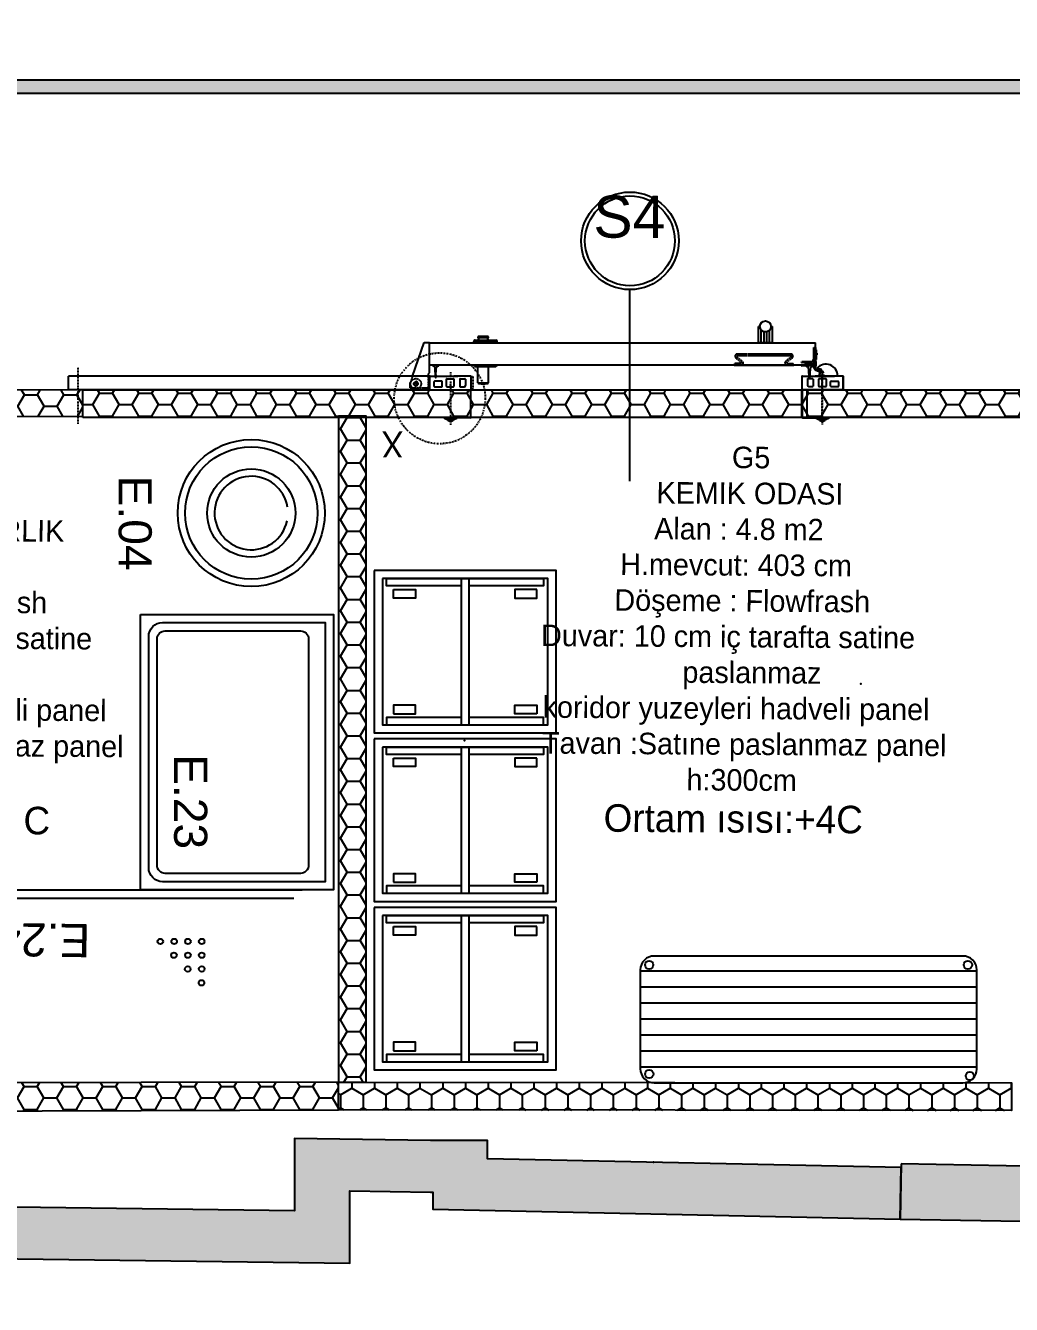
# Model space of a CAD drawing. Header units: millimetres. Extents: x 17474 to 44983, y -1049 to 14585.
# Drawn here: x 21707.8 to 22065.3, y -259.6 to 204.4 of the extents above; entities that cross this region are included whole.
import ezdxf
from ezdxf.enums import TextEntityAlignment as Align

# ---------------------------------------------------------------- set-up
doc = ezdxf.new("R2010")
doc.units = ezdxf.units.MM
doc.linetypes.add('STRICHPUNKT', pattern=[1, 0.5, -0.25, 0, -0.25])
doc.linetypes.add('VERDECKT', pattern=[0.375, 0.25, -0.125])
for name, color, linetype in [('10 CM  SOĞUK ODA PANEL-PASLANMAZ KAPLAMA', 253, 'Continuous'), ('ACHSEN', 12, 'STRICHPUNKT'), ('BEMASSUNG', 9, 'Continuous'), ('DUVARIC', 254, 'Continuous'), ('Kıtc-041 İstif Rafı', 7, 'Continuous'), ('NO', 4, 'Continuous'), ('NOKTA', 7, 'Continuous'), ('S2000-001 Duvar', 6, 'Continuous'), ('S2000-002 Çizgi', 7, 'Continuous'), ('SOĞUK ODA KAPI', 42, 'Continuous'), ('TEFRIS-SABIT_OGE', 7, 'Continuous'), ('TEXT03', 2, 'Continuous'), ('TXT-YOO', 7, 'Continuous'), ('UMRISS02', 1, 'Continuous'), ('UMRISS03', 2, 'Continuous'), ('UMRISS05', 3, 'Continuous'), ('VERDECKTE', 13, 'VERDECKT'), ('YAZI-1_OGE', 255, 'Continuous')]:
    doc.layers.add(name, color=color, linetype=linetype)
doc.layers.add('DÖŞEME', color=7, linetype='Continuous', lineweight=13, true_color=0x616161)
doc.layers.add('INT-ELE-1', color=7, linetype='Continuous', true_color=0x8f8f8f)
doc.styles.add('CADIISO', font='swissl.ttf', dxfattribs={"width": 0.8, "height": 3})
doc.styles.add('MEKAN', font='stylu.ttf', dxfattribs={"height": 13})
doc.styles.add('ROMANS', font='arial.ttf', dxfattribs={"width": 0.8, "height": 100})
doc.styles.add('X_Roads$0$Standard', font='arial.ttf')

# ---------------------------------------------------------------- blocks, each defined once
blk = doc.blocks.new('A$C7EBE6FAF')
at = {"layer": 'S2000-002 Çizgi', "color": 8}
for points in [[(66, 0), (66, 59), (0, 59), (0, 0)], [(63, 3), (63, 56), (3, 56), (3, 3)], [(34.5, 3), (34.5, 56), (31.5, 56), (31.5, 3)], [(7, 52), (15, 52), (15, 48.95), (7, 48.95)], [(59, 52), (51, 52), (51, 48.95), (59, 48.95)], [(7, 7), (15, 7), (15, 10.05), (7, 10.05)], [(59, 7), (51, 7), (51, 10.05), (59, 10.05)]]:
    blk.add_lwpolyline(points, close=True, dxfattribs=at)
for points in [[(34.5, 53.37), (61.58, 53.37), (61.58, 56), (4.64, 56), (4.64, 53.37), (31.5, 53.37)], [(34.5, 5.63), (61.58, 5.63), (61.58, 3), (4.64, 3), (4.64, 5.63), (31.5, 5.63)]]:
    blk.add_lwpolyline(points, dxfattribs=at)
blk = doc.blocks.new('KAPI KODU')
at = {"layer": 'YAZI-1_OGE', "color": 3}
blk.add_line((15638.78, 6518.22), (15638.78, 6587.78), dxfattribs=at)
for radius in [17.7, 16.3]:
    blk.add_circle((15638.78, 6605.48), radius, dxfattribs=at)
blk = doc.blocks.new('11')
at = {"layer": 'UMRISS05'}
for p, q in [((-32.4, 35.6), (17.6, 35.6)), ((-32.4, 35.6), (-32.4, -24.4)), ((-22.4, 35.6), (-22.4, -11.2)), ((-12.4, 35.6), (-12.4, -5)), ((-2.4, 35.6), (-2.4, -5)), ((7.6, 35.6), (7.6, -11.2)), ((17.6, 35.6), (17.6, -24.4)), ((-27.4, -24.4), (-32.4, -24.4)), ((12.6, -24.4), (17.6, -24.4))]:
    blk.add_line(p, q, dxfattribs=at)
blk.add_circle((-7.4, -24.4), 20, dxfattribs=at)
blk = doc.blocks.new('KAPI')
at = {"layer": 'TEXT03'}
h = blk.add_hatch(dxfattribs=at)
h.set_pattern_fill('ANSI31', color=256, scale=0.1, angle=-90, style=0)
h.set_pattern_definition([(225, (5974.442215, 7576.769462), (-0.0088388348, 0.0088388348), [])])
h.paths.add_polyline_path([(5866.06, 7418.72, 0.16), (5863.56, 7418.72)])
at = {"layer": 'ACHSEN'}
for p, q in [((5741.81, 7414.86), (5741.81, 7433.67)), ((5876.61, 7414.61), (5876.61, 7433.72)), ((6011.73, 7433.37), (6011.73, 7412.47)), ((5741.81, 7432.15), (5741.81, 7415.54)), ((5741.81, 7421.3), (5741.81, 7418.9)), ((5876.61, 7421.3), (5876.61, 7418.9))]:
    blk.add_line(p, q, dxfattribs=at)
at = {"layer": 'ACHSEN', "ltscale": 0.1}
for p, q in [((5889.21, 7417.89), (5889.21, 7419.69)), ((5890.11, 7418.79), (5888.31, 7418.79))]:
    blk.add_line(p, q, dxfattribs=at)
at = {"layer": 'ACHSEN'}
blk.add_lwpolyline([(5868.48, 7420.78), (5869.19, 7420.78), (5869.19, 7416.11), (5868.48, 7416.11)], close=True, dxfattribs=at)
blk.add_circle((5880.56, 7424.07), 16.5, dxfattribs=at)
at = {"layer": 'BEMASSUNG'}
blk.add_line((5747.3, 7430.99), (5747.3, 7420.99), dxfattribs=at)
at = {"layer": 'TEXT03'}
for p, q in [((5866.71, 7418.42), (5862.91, 7418.42)), ((5862.91, 7418.42), (5862.91, 7412.52)), ((5866.41, 7418.72), (5863.21, 7418.72)), ((5866.41, 7418.72), (5863.21, 7418.72)), ((5866.71, 7418.42), (5866.71, 7412.49)), ((5867.72, 7412.49), (5860.22, 7412.49)), ((5868.18, 7403.99), (5859.68, 7403.99)), ((5859.68, 7403.99), (5859.68, 7403.49)), ((5868.18, 7403.49), (5859.68, 7403.49)), ((5867.68, 7402.99), (5860.18, 7402.99)), ((5866.66, 7401.99), (5862.86, 7401.99)), ((5862.86, 7401.99), (5862.86, 7401.79)), ((5866.66, 7401.79), (5862.86, 7401.79)), ((5866.46, 7401.49), (5863.06, 7401.49)), ((5866.66, 7401.99), (5866.66, 7401.79)), ((5868.18, 7403.99), (5868.18, 7403.49))]:
    blk.add_line(p, q, dxfattribs=at)
for centre, radius, start, end in [((5863.21, 7418.42), 0.3, 90, 180), ((5864.81, 7414.91), 4.01, 71.8194, 108.1806), ((5866.41, 7418.42), 0.3, 0, 90), ((5860.22, 7411.99), 0.5, 90, 180), ((5867.72, 7411.99), 0.5, 0, 90), ((5860.18, 7403.49), 0.5, 180, 270), ((5862.6, 7402.49), 0.565, 297.764, 62.236), ((5863.31, 7401.87), 0.45, 190.0611, 237.319), ((5866.93, 7402.49), 0.565, 117.764, 242.236), ((5866.22, 7401.87), 0.45, 302.681, 349.9389), ((5867.68, 7403.49), 0.5, 270, 0)]:
    blk.add_arc(centre, radius, start, end, dxfattribs=at)
at = {"layer": 'UMRISS02'}
blk.add_line((5743.47, 7408.09), (5745.01, 7408.09), dxfattribs=at)
at = {"layer": 'UMRISS03'}
for p, q in [((5748.91, 7431.11), (5739.21, 7431.11)), ((5739.21, 7431.11), (5739.21, 7430.99)), ((5748.94, 7430.99), (5739.21, 7430.99)), ((5739.56, 7431.31), (5744.05, 7431.31)), ((5739.56, 7431.31), (5739.56, 7431.11)), ((5739.56, 7431.11), (5744.06, 7431.11)), ((5740.66, 7431.76), (5740.81, 7431.94)), ((5740.66, 7431.76), (5742.95, 7431.76)), ((5742.81, 7431.94), (5742.95, 7431.76)), ((5744.06, 7431.11), (5744.06, 7431.31)), ((5749.09, 7421.26), (5749.09, 7430.84)), ((5749.21, 7430.81), (5749.21, 7421.29)), ((5749.21, 7429.16), (5749.21, 7421.29)), ((5869.21, 7430.81), (5869.21, 7421.29)), ((5869.33, 7421.26), (5869.33, 7430.84)), ((5869.48, 7430.99), (5879.21, 7430.99)), ((5869.51, 7431.11), (5879.21, 7431.11)), ((5874.36, 7431.11), (5874.36, 7431.31)), ((5878.86, 7431.31), (5874.36, 7431.31)), ((5878.86, 7431.11), (5874.36, 7431.11)), ((5875.61, 7431.94), (5875.46, 7431.77)), ((5877.75, 7431.77), (5875.46, 7431.77)), ((5877.75, 7431.77), (5877.61, 7431.94)), ((5878.86, 7431.31), (5878.86, 7431.11)), ((5879.21, 7431.11), (5879.21, 7430.99)), ((5734.21, 7420.79), (5734.21, 7416.19)), ((5734.21, 7416.19), (5734.21, 7420.79)), ((5734.41, 7420.99), (5747.72, 7420.99)), ((5735.81, 7419.66), (5735.81, 7418.06)), ((5736.01, 7419.86), (5738.61, 7419.86)), ((5738.81, 7419.66), (5738.81, 7418.06)), ((5740.31, 7419.66), (5740.31, 7417.16)), ((5740.51, 7419.86), (5742.91, 7419.86)), ((5743.11, 7419.66), (5743.11, 7417.16)), ((5745.11, 7417.16), (5745.11, 7419.66)), ((5745.31, 7419.86), (5746.71, 7419.86)), ((5747.71, 7421.11), (5748.94, 7421.11)), ((5747.71, 7421.11), (5747.71, 7420.99)), ((5747.71, 7421.11), (5747.72, 7421.11)), ((5747.71, 7420.99), (5749.01, 7420.99)), ((5748.58, 7420.99), (5748.91, 7420.99)), ((5749.21, 7415.99), (5749.21, 7420.79)), ((5869.21, 7416.19), (5869.21, 7420.79)), ((5870.71, 7420.99), (5869.41, 7420.99)), ((5870.71, 7421.11), (5869.48, 7421.11)), ((5869.83, 7420.99), (5869.51, 7420.99)), ((5870.71, 7421.11), (5870.69, 7421.11)), ((5884, 7420.99), (5870.69, 7420.99)), ((5870.71, 7421.11), (5870.71, 7420.99)), ((5873.11, 7419.87), (5871.71, 7419.87)), ((5873.31, 7417.17), (5873.31, 7419.67)), ((5875.31, 7419.67), (5875.31, 7417.17)), ((5877.91, 7419.87), (5875.51, 7419.87)), ((5878.11, 7419.67), (5878.11, 7417.17)), ((5879.61, 7419.67), (5879.61, 7418.07)), ((5882.41, 7419.87), (5879.81, 7419.87)), ((5882.61, 7419.67), (5882.61, 7418.07)), ((5884.2, 7420.79), (5884.2, 7416.19)), ((5884.2, 7416.19), (5884.2, 7420.79)), ((5734.41, 7415.99), (5743.14, 7415.99)), ((5734.41, 7415.99), (5744.38, 7415.99)), ((5734.41, 7415.99), (5734.51, 7415.99)), ((5738.61, 7417.86), (5736.01, 7417.86)), ((5740.51, 7416.96), (5742.91, 7416.96)), ((5749.21, 7415.99), (5743.03, 7415.99)), ((5745.31, 7416.96), (5747.01, 7416.96)), ((5747.21, 7417.16), (5747.21, 7419.36)), ((5869.41, 7415.99), (5875.38, 7415.99)), ((5871.21, 7417.17), (5871.21, 7419.37)), ((5873.11, 7416.97), (5871.41, 7416.97)), ((5884, 7415.99), (5874.03, 7415.99)), ((5884, 7415.99), (5875.27, 7415.99)), ((5877.91, 7416.97), (5875.51, 7416.97)), ((5879.81, 7417.87), (5882.41, 7417.87)), ((5881.95, 7416.4), (5881.79, 7412.95)), ((5882.06, 7416.4), (5882.22, 7412.95)), ((5884, 7415.99), (5883.91, 7415.99)), ((5884.71, 7415.29), (5884.21, 7414.79)), ((5884.71, 7415.29), (5884.21, 7414.79)), ((5884.71, 7415.29), (5884.71, 7416.04)), ((5884.71, 7415.29), (5884.71, 7416.04)), ((5890.43, 7416.04), (5886.21, 7403.79)), ((5742.34, 7413.94), (5742.33, 7413.94)), ((5743.98, 7413.4), (5742.41, 7413.97)), ((5744.15, 7413.87), (5742.52, 7414.46)), ((5743.96, 7412.29), (5743.96, 7410.99)), ((5743.96, 7412.29), (5745.68, 7412.29)), ((5743.96, 7412.29), (5745.68, 7412.29)), ((5743.96, 7412.29), (5743.96, 7410.99)), ((5744.16, 7410.79), (5744.21, 7410.79)), ((5744.21, 7411.99), (5745.01, 7411.99)), ((5744.21, 7411.99), (5745.01, 7411.99)), ((5744.21, 7411.99), (5744.21, 7410.79)), ((5744.31, 7412.29), (5744.31, 7412.93)), ((5744.51, 7412.29), (5745.91, 7412.29)), ((5744.56, 7411.99), (5745.96, 7411.99)), ((5744.81, 7412.29), (5744.81, 7412.93)), ((5744.81, 7412.29), (5745.91, 7412.29)), ((5745.6, 7412.54), (5745.75, 7412.54)), ((5745.92, 7411.99), (5745.68, 7412.29)), ((5746.01, 7412.02), (5746.01, 7412.19)), ((5746.3, 7411.99), (5746.3, 7412.02)), ((5746.7, 7411.99), (5746.7, 7412.02)), ((5746.91, 7412.02), (5746.91, 7412.19)), ((5747, 7411.99), (5747.23, 7412.29)), ((5747.01, 7412.29), (5748.41, 7412.29)), ((5747.01, 7412.29), (5748.41, 7412.29)), ((5747.06, 7412.29), (5748.93, 7412.29)), ((5747.16, 7412.54), (5747.31, 7412.54)), ((5747.23, 7412.29), (5749.11, 7412.29)), ((5747.9, 7411.99), (5747.3, 7411.99)), ((5747.86, 7411.99), (5749.36, 7411.99)), ((5749.36, 7412.04), (5749.36, 7411.99)), ((5773.71, 7412.09), (5752.11, 7412.09)), ((5880.85, 7411.99), (5880.89, 7412.14)), ((5881.38, 7412.41), (5881.02, 7412.29)), ((5882.63, 7412.41), (5882.99, 7412.29)), ((5883.15, 7411.99), (5883.12, 7412.14)), ((5884.21, 7414.79), (5884.21, 7403.79)), ((5743.91, 7409.94), (5744.21, 7409.94)), ((5743.91, 7409.94), (5743.91, 7406.44)), ((5743.91, 7406.44), (5744.21, 7406.44)), ((5886.21, 7403.79), (5884.21, 7403.79))]:
    blk.add_line(p, q, dxfattribs=at)
at = {"layer": 'UMRISS03', "linetype": 'STRICHPUNKT'}
for p, q in [((5881.92, 7416.4), (5881.88, 7415.54)), ((5882.09, 7416.4), (5882.13, 7415.54))]:
    blk.add_line(p, q, dxfattribs=at)
at = {"layer": 'UMRISS03', "flags": 128}
for points in [[(5742.34, 7413.94), (5742.31, 7413.94), (5742.28, 7413.96), (5742.26, 7413.97), (5742.24, 7413.98), (5742.24, 7413.99), (5742.23, 7413.99), (5742.23, 7414), (5742.23, 7414)], [(5742.4, 7413.47), (5742.42, 7413.51), (5742.44, 7413.57), (5742.46, 7413.62), (5742.47, 7413.67), (5742.47, 7413.73), (5742.46, 7413.78), (5742.45, 7413.83), (5742.43, 7413.87), (5742.4, 7413.9), (5742.37, 7413.92), (5742.34, 7413.94)]]:
    blk.add_lwpolyline(points, dxfattribs=at)
at = {"layer": 'UMRISS03'}
for centre, radius, start, end in [((5741.81, 7427.41), 4.5, 104.7316, 120), ((5741.81, 7431.11), 1.3, 39.7021, 140.2979), ((5741.81, 7427.41), 4.5, 60, 75.2684), ((5748.91, 7430.81), 0.3, 0, 90), ((5748.94, 7430.84), 0.15, 0, 90), ((5869.51, 7430.81), 0.3, 90, 180), ((5869.48, 7430.84), 0.15, 90, 180), ((5876.61, 7427.41), 4.5, 104.7316, 120), ((5876.61, 7431.11), 1.3, 39.7021, 140.2979), ((5876.61, 7427.41), 4.5, 60, 75.2684), ((5734.41, 7420.79), 0.2, 90, 180), ((5736.01, 7419.66), 0.2, 90, 180), ((5738.61, 7419.66), 0.2, 0, 90), ((5740.51, 7419.66), 0.2, 90, 180), ((5742.91, 7419.66), 0.2, 0, 90), ((5745.31, 7419.66), 0.2, 90, 180), ((5746.71, 7419.36), 0.5, 0, 90), ((5748.91, 7421.29), 0.3, 270, 0), ((5748.94, 7421.26), 0.15, 270, 0), ((5749.01, 7420.79), 0.2, 0, 90), ((5869.51, 7421.29), 0.3, 180, 270), ((5869.41, 7420.79), 0.2, 90, 180), ((5869.48, 7421.26), 0.15, 180, 270), ((5871.71, 7419.37), 0.5, 90, 180), ((5873.11, 7419.67), 0.2, 0, 90), ((5875.51, 7419.67), 0.2, 90, 180), ((5877.91, 7419.67), 0.2, 0, 90), ((5879.81, 7419.67), 0.2, 90, 180), ((5882.41, 7419.67), 0.2, 0, 90), ((5884, 7420.79), 0.2, 0, 90), ((5734.41, 7416.19), 0.2, 180, 270), ((5736.01, 7418.06), 0.2, 180, 270), ((5740.5, 7415.99), 4.3, 180, 318.0866), ((5738.61, 7418.06), 0.2, 270, 0), ((5740.51, 7417.16), 0.2, 180, 270), ((5741.78, 7418.51), 2.74, 246.6205, 293.3795), ((5740.23, 7415.99), 2.8, 317.518, 0.0451), ((5742.91, 7417.16), 0.2, 270, 0), ((5745.31, 7417.16), 0.2, 180, 270), ((5712.43, 7417.85), 33.99, 351.4567, 357.9851), ((5746.46, 7416.72), 0.075, 320.1906, 219.8094), ((5746.38, 7416.65), 0.025, 357.9851, 39.8094), ((5746.53, 7416.65), 0.025, 140.1906, 182.0149), ((5780.48, 7417.85), 33.99, 182.0149, 188.5433), ((5747.01, 7417.16), 0.2, 270, 0), ((5749.01, 7416.19), 0.2, 270, 0), ((5869.41, 7416.19), 0.2, 180, 270), ((5871.41, 7417.17), 0.2, 180, 270), ((5873.11, 7417.17), 0.2, 270, 0), ((5875.51, 7417.17), 0.2, 180, 270), ((5877.91, 7417.17), 0.2, 270, 0), ((5879.81, 7418.07), 0.2, 180, 270), ((5882, 7416.47), 0.075, 320.1906, 219.8094), ((5881.93, 7416.4), 0.025, 357.9851, 39.8094), ((5882.08, 7416.4), 0.025, 140.1906, 182.0149), ((5882.41, 7418.07), 0.2, 270, 0), ((5884, 7416.19), 0.2, 270, 0), ((5742.44, 7414.41), 0.342, 223.9504, 244.5133), ((5742.43, 7413.95), 0.202, 132.0695, 168.2654), ((5742.35, 7414.09), 0.152, 217.9227, 258.3654), ((5744.16, 7410.99), 0.2, 180, 284.4626), ((5744.16, 7410.99), 0.2, 180, 270), ((5743.81, 7412.93), 0.5, 0, 70), ((5743.81, 7412.93), 1, 0, 70), ((5745.6, 7412.24), 0.3, 90.4655, 170.4098), ((5745.75, 7412.84), 0.3, 270.4655, 351.4567), ((5745.91, 7412.19), 0.1, 0, 90), ((5746.5, 7412.02), 0.2, 0, 180), ((5747.16, 7412.84), 0.3, 188.5433, 270), ((5747.01, 7412.19), 0.1, 90, 180), ((5747.31, 7412.24), 0.3, 9.5902, 89.5345), ((5749.11, 7412.04), 0.25, 0, 90), ((5881.08, 7412.1), 0.2, 108.4175, 168), ((5881.19, 7412.98), 0.6, 288.4175, 357.2876), ((5882.82, 7412.98), 0.6, 182.7124, 251.5825), ((5882.92, 7412.1), 0.2, 12, 71.5825)]:
    blk.add_arc(centre, radius, start, end, dxfattribs=at)
at = {"layer": 'UMRISS03', "linetype": 'STRICHPUNKT'}
blk.add_arc((5882, 7416.47), 0.105, 321.2647, 218.7353, dxfattribs=at)
at = {"layer": 'UMRISS03'}
for points, knots in [([(5742.2, 7414.17), (5742.25, 7414.24), (5742.31, 7414.3), (5742.41, 7414.43), (5742.45, 7414.5), (5742.59, 7414.71), (5742.66, 7414.86), (5742.75, 7415.09), (5742.78, 7415.17), (5742.81, 7415.29), (5742.82, 7415.33), (5742.84, 7415.41), (5742.85, 7415.45), (5742.89, 7415.66), (5742.9, 7415.82), (5742.9, 7415.99)], [0, 0, 0, 0, 0.125, 0.125, 0.25, 0.25, 0.5, 0.5, 0.625, 0.625, 0.6875, 0.6875, 0.75, 0.75, 1, 1, 1, 1]), ([(5742.2, 7414.17), (5742.16, 7414.14), (5742.14, 7414.1), (5742.1, 7414.04), (5742.09, 7414.02), (5742.07, 7413.98), (5742.06, 7413.96), (5742.05, 7413.92), (5742.05, 7413.9), (5742.04, 7413.86), (5742.04, 7413.84), (5742.05, 7413.8), (5742.05, 7413.78), (5742.06, 7413.74), (5742.06, 7413.73), (5742.08, 7413.69), (5742.09, 7413.68), (5742.11, 7413.65), (5742.12, 7413.64), (5742.15, 7413.6), (5742.18, 7413.57), (5742.24, 7413.53), (5742.27, 7413.52), (5742.33, 7413.49), (5742.36, 7413.48), (5742.4, 7413.47)], [0, 0, 0, 0, 0.125, 0.125, 0.1875, 0.1875, 0.25, 0.25, 0.3125, 0.3125, 0.375, 0.375, 0.4375, 0.4375, 0.5, 0.5, 0.5625, 0.5625, 0.625, 0.625, 0.75, 0.75, 0.875, 0.875, 1, 1, 1, 1]), ([(5743.7, 7413.12), (5743.7, 7413.12), (5743.7, 7413.12), (5743.67, 7413.13), (5743.62, 7413.14), (5743.54, 7413.16), (5743.43, 7413.19), (5743.29, 7413.23), (5743.13, 7413.27), (5742.95, 7413.32), (5742.74, 7413.38), (5742.56, 7413.43), (5742.44, 7413.46), (5742.4, 7413.47)], [0, 0, 0, 0, 0.050779, 0.152275, 0.250909, 0.349543, 0.451055, 0.552565, 0.651102, 0.749638, 0.851083, 0.952528, 1, 1, 1, 1])]:
    blk.add_open_spline(points, degree=3, knots=knots, dxfattribs=at)
at = {"layer": 'UMRISS05'}
for p, q in [((5884.11, 7420.99), (6015.21, 7420.99)), ((6015.21, 7420.99), (6015.21, 7416.04)), ((5734.21, 7416.04), (5734.21, 7416.19)), ((5744.19, 7415.99), (5737.36, 7415.99)), ((5749.27, 7416.29), (5749.27, 7416.52)), ((5884.21, 7416.04), (5884.2, 7416.19)), ((5884.2, 7416.04), (6015.21, 7416.04)), ((5744.21, 7411.99), (5744.21, 7403.99)), ((5744.21, 7411.99), (5884.21, 7411.99)), ((5746.2, 7411.99), (5744.21, 7411.99)), ((5744.21, 7411.99), (5745.01, 7411.99)), ((5746.2, 7411.99), (5744.21, 7411.99)), ((5744.21, 7411.99), (5745.01, 7411.99)), ((5746.2, 7411.99), (5744.21, 7411.99)), ((5752.01, 7411.99), (5752.11, 7412.09)), ((5752.01, 7411.99), (5752.11, 7412.09)), ((5773.81, 7411.99), (5773.71, 7412.09)), ((5884.21, 7411.99), (5884.21, 7403.99)), ((5884.21, 7403.99), (5744.21, 7403.99))]:
    blk.add_line(p, q, dxfattribs=at)
blk.add_arc((5748.97, 7416.29), 0.3, 270, 0, dxfattribs=at)
at = {"layer": 'VERDECKTE', "ltscale": 0.1}
for p, q in [((5891.21, 7420.29), (5884.71, 7420.29)), ((5884.71, 7416.04), (5884.71, 7420.29)), ((5891.21, 7420.29), (5891.21, 7418.29)), ((5890.43, 7416.04), (5891.21, 7418.29))]:
    blk.add_line(p, q, dxfattribs=at)
at = {"layer": 'VERDECKTE'}
for p, q in [((5741.43, 7414.64), (5741.5, 7414.83)), ((5742.52, 7414.46), (5741.5, 7414.83)), ((5944.51, 7416.19), (5944.51, 7416.04)), ((5945.21, 7416.19), (5945.21, 7416.04)), ((5742.41, 7413.97), (5741.62, 7414.26)), ((5744.31, 7405.69), (5744.31, 7412.29)), ((5744.81, 7412.29), (5744.81, 7405.69)), ((5744.96, 7411.59), (5744.96, 7411.54)), ((5744.96, 7411.59), (5745.06, 7411.59)), ((5744.96, 7411.54), (5745.11, 7411.19)), ((5744.96, 7411.19), (5745.11, 7411.19)), ((5744.96, 7411.19), (5744.96, 7411.14)), ((5744.96, 7411.14), (5745.11, 7410.79)), ((5744.96, 7410.79), (5745.11, 7410.79)), ((5744.96, 7410.79), (5744.96, 7410.74)), ((5744.96, 7410.74), (5745.05, 7410.51)), ((5745.11, 7411.89), (5745.11, 7411.64)), ((5745.24, 7410.39), (5745.46, 7410.39)), ((5745.46, 7411.89), (5745.46, 7411.19)), ((5745.46, 7410.69), (5745.46, 7410.39)), ((5745.56, 7411.09), (5747.36, 7411.09)), ((5745.56, 7410.79), (5749.36, 7410.79)), ((5746.13, 7411.21), (5745.61, 7411.9)), ((5745.89, 7411.92), (5745.66, 7411.98)), ((5746.21, 7411.17), (5746.71, 7411.17)), ((5746.3, 7411.62), (5746.3, 7411.99)), ((5746.7, 7411.62), (5746.7, 7411.99)), ((5746.79, 7411.21), (5747.3, 7411.9)), ((5747.02, 7411.92), (5747.25, 7411.98)), ((5747.46, 7411.89), (5747.46, 7411.19)), ((5747.76, 7411.89), (5747.76, 7411.14)), ((5747.86, 7411.04), (5748.11, 7411.04)), ((5748.16, 7411.19), (5748.16, 7411.09)), ((5748.16, 7411.19), (5748.21, 7411.19)), ((5748.21, 7411.19), (5748.56, 7411.04)), ((5748.56, 7411.19), (5748.56, 7411.04)), ((5748.56, 7411.19), (5748.61, 7411.19)), ((5748.61, 7411.19), (5748.96, 7411.04)), ((5748.96, 7411.19), (5749.01, 7411.19)), ((5748.96, 7411.19), (5748.96, 7411.04)), ((5749.01, 7411.19), (5749.23, 7411.09)), ((5749.36, 7410.91), (5749.36, 7410.79)), ((5752.28, 7411.89), (5752.36, 7411.44)), ((5752.36, 7411.89), (5752.28, 7411.89)), ((5752.35, 7411.46), (5752.37, 7411.44)), ((5752.36, 7411.99), (5752.36, 7411.89)), ((5754.4, 7411.44), (5752.36, 7411.44)), ((5752.66, 7409.37), (5754.61, 7410.93)), ((5753.01, 7409.02), (5755.14, 7410.74)), ((5772.66, 7412.09), (5753.24, 7412.09)), ((5772.8, 7409.02), (5770.68, 7410.74)), ((5773.15, 7409.37), (5771.2, 7410.93)), ((5771.41, 7411.44), (5773.46, 7411.44)), ((5773.46, 7411.99), (5773.46, 7411.89)), ((5773.53, 7411.89), (5773.46, 7411.44)), ((5773.46, 7411.89), (5773.53, 7411.89)), ((5744.81, 7405.69), (5744.31, 7405.69)), ((5772.61, 7408.49), (5753.21, 7408.49)), ((5772.61, 7407.99), (5753.21, 7407.99))]:
    blk.add_line(p, q, dxfattribs=at)
for radius in [1.9, 0.7]:
    blk.add_circle((5889.21, 7418.79), radius, dxfattribs=at)
for centre, radius, start, end in [((5889.21, 7418.79), 0.8, 342.3382, 281.6046), ((5884.74, 7416.14), 0.15, 270, 315), ((5741.72, 7414.54), 0.3, 161.2417, 250), ((5745.01, 7411.89), 0.1, 0, 90), ((5745.24, 7410.59), 0.2, 203.1986, 270), ((5745.06, 7411.64), 0.05, 270, 0), ((5745.56, 7411.89), 0.1, 90, 180), ((5745.56, 7411.19), 0.1, 180, 270), ((5745.56, 7410.69), 0.1, 90, 180), ((5745.65, 7411.93), 0.05, 77.0808, 217), ((5745.91, 7412.02), 0.1, 260, 0), ((5746.21, 7411.27), 0.1, 217, 270), ((5746.5, 7411.62), 0.2, 180, 0), ((5746.71, 7411.27), 0.1, 270, 323), ((5747.01, 7412.02), 0.1, 180, 280), ((5747.26, 7411.93), 0.05, 323, 102.9192), ((5747.36, 7411.89), 0.1, 0, 90), ((5747.36, 7411.19), 0.1, 270, 0), ((5747.86, 7411.89), 0.1, 90, 180), ((5747.86, 7411.14), 0.1, 180, 270), ((5748.11, 7411.09), 0.05, 270, 0), ((5749.16, 7410.91), 0.2, 0, 66.8014), ((5754.4, 7411.14), 0.3, 315, 90), ((5754.55, 7411.29), 0.8, 313.2038, 90), ((5771.26, 7411.29), 0.8, 90, 223.2038), ((5771.41, 7411.14), 0.3, 90, 225), ((5753.21, 7408.79), 0.8, 130.4238, 270), ((5753.21, 7408.79), 0.3, 130.4238, 270), ((5772.61, 7408.79), 0.8, 270, 49.5762), ((5772.61, 7408.79), 0.3, 270, 49.5762)]:
    blk.add_arc(centre, radius, start, end, dxfattribs=at)
at = {"layer": 'BEMASSUNG', "xscale": 0.1, "yscale": 0.1, "zscale": 0.1}
blk.add_blockref('11', (5763.15, 7400.43), dxfattribs=at)
at = {"layer": 'TEXT03', "style": 'CADIISO', "width": 0.9}
blk.add_text('X', height=9.45, dxfattribs=at).set_placement((5893.71, 7436.03))
blk = doc.blocks.new('A$C1617369D')
at = {"layer": 'Kıtc-041 İstif Rafı'}
for p, q in [((117, 66.23), (5, 66.23)), ((0, 61.23), (0, 25.23)), ((122, 60.43), (0, 60.43)), ((122, 25.23), (122, 61.23)), ((122, 54.63), (0, 54.63)), ((122, 48.83), (0, 48.83)), ((122, 43.03), (0, 43.03)), ((122, 37.23), (0, 37.23)), ((122, 31.43), (0, 31.43)), ((122, 25.63), (0, 25.63)), ((5, 20.23), (117, 20.23))]:
    blk.add_line(p, q, dxfattribs=at)
for centre in [(2.5, 63.73), (118.78, 63.04), (3.21, 23.44), (118.79, 23.44)]:
    blk.add_circle(centre, 1.5, dxfattribs=at)
for centre, start, end in [((4.96, 61.27), 89.5349, 180.4651), ((117.04, 61.23), 359.5349, 90.4651), ((4.96, 25.19), 179.5349, 270.4651), ((117.04, 25.19), 269.5349, 0.4651)]:
    blk.add_arc(centre, 4.96, start, end, dxfattribs=at)
at = {"layer": 'NO', "linetype": 'Continuous', "style": 'ROMANS', "width": 0.8}
blk.add_attdef('NO', text='', height=10, dxfattribs=at).set_placement((101.23, 5), align=Align.MIDDLE)

msp = doc.modelspace()

# ---------------------------------------------------------------- hatches: boundary and pattern name
at = {"layer": '10 CM  SOĞUK ODA PANEL-PASLANMAZ KAPLAMA'}
h = msp.add_hatch(dxfattribs=at)
h.set_pattern_fill('HONEY', color=256, scale=1.5)
h.set_pattern_definition([(0, (-17068.903, -6479.164), (7.14375, 4.12444597), [4.7625, -9.525]), (120, (-17068.903, -6479.164), (-7.14375, 4.124446), [4.7625, -9.525]), (60, (-17068.903, -6479.164), (2e-08, 8.24889196), [-9.525, 4.7625])])
h.paths.add_polyline_path([(21728.61, 72.19), (21453.09, 72.26), (21453.09, 62.27), (21549.47, 62.27), (21549.47, 62.26), (21728.61, 62.76)])
h = msp.add_hatch(dxfattribs=at)
h.set_pattern_fill('HONEY', color=256, scale=1.5)
h.set_pattern_definition([(0, (14462.229, 2124.973), (7.14375, 4.124446), [4.7625, -9.525]), (120, (14462.229, 2124.973), (-7.14375, 4.124446), [4.7625, -9.525]), (60, (14462.229, 2124.973), (2e-08, 8.248892), [-9.525, 4.7625])])
h.paths.add_polyline_path([(21728.61, 62.2), (21728.61, 72.2), (22075.36, 72.25), (22075.36, 62.25)])
h = msp.add_hatch(dxfattribs=at)
h.set_pattern_fill('HONEY', color=256, scale=1.5)
h.set_pattern_definition([(0, (-16966.188, -6479.164), (7.14375, 4.12444597), [4.7625, -9.525]), (120, (-16966.188, -6479.164), (-7.14375, 4.124446), [4.7625, -9.525]), (60, (-16966.188, -6479.164), (2e-08, 8.24889196), [-9.525, 4.7625])])
h.paths.add_polyline_path([(21831.27, -178.99), (21831.3, 62.75), (21821.3, 62.75), (21821.31, 46.32), (21821.3, 46.32), (21821.27, -178.99)])
h = msp.add_hatch(dxfattribs=at)
h.set_pattern_fill('HONEY', color=256, scale=1.5)
h.set_pattern_definition([(0, (-16976.164, -6462.093), (7.14375, 4.12444597), [4.7625, -9.525]), (120, (-16976.164, -6462.093), (-7.14375, 4.124446), [4.7625, -9.525]), (60, (-16976.164, -6462.093), (2e-08, 8.24889196), [-9.525, 4.7625])])
h.paths.add_polyline_path([(21821.27, -178.98), (21463.07, -179.53), (21463.07, -189.53), (21642.19, -189.54), (21642.19, -189.54), (21821.27, -188.98)])
h = msp.add_hatch(dxfattribs=at)
h.set_pattern_fill('HONEY', color=256, scale=1.5, angle=-90)
h.set_pattern_definition([(270, (24045.0394, 7510.2997), (4.124446, -7.14375), [4.7625, -9.525]), (30, (24045.0394, 7510.2997), (4.124446, 7.14375), [4.7625, -9.525]), (330, (24045.0394, 7510.2997), (8.248892, -2e-08), [-9.525, 4.7625])])
h.paths.add_polyline_path([(21821.24, -188.98), (21821.24, -178.98), (22065.33, -179.23), (22065.33, -189.2)])
at = {"layer": 'DUVARIC'}
h = msp.add_hatch(dxfattribs=at)
h.set_pattern_fill('JIS_STN_2.5', color=256, scale=2, angle=-0.33)
h.set_pattern_definition([(44.669988, (-17068.903, -6478.339), (-3.5151114, 3.5558391), []), (44.669988, (-17065.373, -6478.359), (-3.5151114, 3.5558391), [2.4, -1])])
h.paths.add_polyline_path([(23018.57, 1654.96), (23038.57, 1654.96), (23041.71, 1971.82), (23030.04, 1971.89), (23029.98, 1960.89), (23030.72, 1960.89), (23030.38, 1905.02), (23020.95, 1905.1)])
h.paths.add_polyline_path([(23010.46, 808.48), (23022.5, 808.57), (23023.89, 934), (23036.88, 1468.98), (23016.88, 1468.98), (23011.89, 919.83)])
h.paths.add_polyline_path([(23063.63, 134.94), (23043.63, 134.94), (23040.99, -208.22), (23007.89, -207.6), (23007.68, -239.3), (22554.68, -232.8), (22554.55, -207.49), (22512.19, -205.42), (22507.81, -226.3), (22215.09, -224.5), (22197.19, -212.2), (22186.23, -211.39), (22025.37, -208.6), (22025.02, -228.59), (22185.32, -231.38), (22190.27, -231.74), (22208.82, -244.46), (22524.04, -246.4), (22528.27, -226.22), (22534.62, -226.53), (22534.77, -252.51), (23027.55, -259.58), (23027.76, -228.14), (23060.83, -229.04)])
h.paths.add_polyline_path([(23044.59, 259.09), (23069.42, 259.09), (23069.31, 526.91), (23033.74, 527.15), (23033.57, 527.03), (23019.3, 527.03), (23020.38, 622.56), (23008.55, 622.59), (23007.19, 517.4), (23020.19, 516.5), (23020.29, 449), (23046.05, 448.8)])
h = msp.add_hatch(dxfattribs=at)
h.set_pattern_fill('JIS_STN_2.5', color=256, scale=2, angle=-0.33)
h.set_pattern_definition([(44.669988, (-17068.903, -6479.164), (-3.5151114, 3.5558391), []), (44.669988, (-17065.373, -6479.1844), (-3.5151114, 3.5558391), [2.4, -1])])
edge = h.paths.add_edge_path()
edge.add_line((22025.39, -209.9), (21875.39, -206.7))
edge.add_line((21875.39, -206.7), (21875.39, -200.1))
edge.add_line((21875.39, -200.1), (21854.69, -200.1))
edge.add_line((21854.69, -200.1), (21805.29, -199.4))
edge.add_line((21805.29, -199.4), (21805.29, -225.6))
edge.add_line((21805.29, -225.6), (21482.69, -221.4))
edge.add_line((21482.69, -221.4), (21216.09, -217.8))
edge.add_line((21216.09, -217.8), (21216.09, -192.8))
edge.add_line((21216.09, -192.8), (21183.19, -193.5))
edge.add_line((21183.19, -193.5), (21129.49, -193.2))
edge.add_line((21129.49, -193.2), (21128.69, -216.7))
edge.add_line((21128.69, -216.7), (20674.79, -210.9))
edge.add_line((20674.79, -210.9), (20680.99, 553.2))
edge.add_line((20680.99, 553.2), (20670.99, 553.28))
edge.add_line((20670.99, 553.28), (20664.64, -229.47))
edge.add_line((20664.64, -229.47), (21148.07, -235.65))
edge.add_line((21148.07, -235.65), (21148.87, -212.01))
edge.add_line((21148.87, -212.01), (21183.4, -212.2))
edge.add_line((21183.4, -212.2), (21196.15, -211.93))
edge.add_line((21196.15, -211.93), (21196.15, -236.23))
edge.add_line((21196.15, -236.23), (21482.49, -240.1))
edge.add_line((21482.49, -240.1), (21825.35, -244.56))
edge.add_line((21825.35, -244.56), (21825.35, -218.38))
edge.add_line((21825.35, -218.38), (21854.6, -218.8))
edge.add_line((21854.6, -218.8), (21855.45, -218.8))
edge.add_line((21855.45, -218.8), (21855.45, -224.98))
edge.add_line((21855.45, -224.98), (22025.02, -228.59))
edge.add_line((22025.02, -228.59), (22025.34, -209.9))
at = {"layer": 'DÖŞEME'}
h = msp.add_hatch(color=250, dxfattribs=at)
h.dxf.hatch_style = 1
h.set_gradient(color1=(53, 54, 53), color2=(65, 72, 65), tint=1)
h.paths.add_polyline_path([(21168.61, 184.75), (23011.74, 184.75), (23011.74, 179.74), (21168.61, 179.74)])

# ---------------------------------------------------------------- linework, layer by layer
at = {"layer": '10 CM  SOĞUK ODA PANEL-PASLANMAZ KAPLAMA'}
for points in [[(21728.61, 72.19), (21453.09, 72.26), (21453.09, 62.27), (21549.47, 62.27), (21549.47, 62.27), (21549.47, 62.27), (21549.47, 62.27), (21549.47, 62.26), (21728.61, 62.76), (21728.61, 72.19)], [(21728.61, 62.2), (21728.61, 72.2), (22075.36, 72.25), (22075.36, 62.25), (21728.61, 62.2)], [(21831.27, -178.99), (21831.3, 62.75), (21821.3, 62.75), (21821.31, 46.32), (21821.31, 46.32), (21821.31, 46.32), (21821.31, 46.32), (21821.3, 46.32), (21821.27, -178.99), (21831.27, -178.99)], [(21821.27, -178.98), (21463.07, -179.53), (21463.07, -189.53), (21642.19, -189.54), (21642.19, -189.54), (21642.19, -189.54), (21642.19, -189.54), (21642.19, -189.54), (21821.27, -188.98), (21821.27, -178.98)], [(21821.24, -188.98), (21821.24, -178.98), (22065.33, -179.23), (22065.33, -189.2), (21821.24, -188.98)]]:
    msp.add_lwpolyline(points, dxfattribs=at)
at = {"layer": 'DUVARIC'}
for p, q in [((22025.37, -208.6), (22025.02, -228.59)), ((22186.29, -211.4), (22025.37, -208.6)), ((22025.02, -228.59), (22185.38, -231.38))]:
    msp.add_line(p, q, dxfattribs=at)
for points in [[(22025.39, -209.9), (21875.39, -206.7), (21875.39, -200.1), (21854.69, -200.1), (21805.29, -199.4), (21805.29, -225.6), (21482.69, -221.4)], [(21482.49, -240.1), (21825.35, -244.56), (21825.35, -218.38), (21854.6, -218.8), (21855.45, -218.8), (21855.45, -224.98), (22025.02, -228.59), (22025.34, -209.9)]]:
    msp.add_lwpolyline(points, dxfattribs=at)
at = {"layer": 'INT-ELE-1'}
msp.add_lwpolyline([(21168.61, 184.75), (23011.74, 184.75), (23011.74, 179.74), (21168.61, 179.74)], close=True, dxfattribs=at)
at = {"layer": 'NOKTA', "color": 3}
for p in [(22010.79, -34.4), (21867.04, -55), (21935.59, -208)]:
    msp.add_point(p, dxfattribs=at)
at = {"layer": 'S2000-001 Duvar', "color": 0, "linetype": 'Continuous'}
for p, q in [((21688.07, -109.2), (21808.07, -109.2)), ((21691.07, -112.2), (21805.07, -112.2))]:
    msp.add_line(p, q, dxfattribs=at)
at = {"layer": 'S2000-001 Duvar', "color": 0}
msp.add_lwpolyline([(21749.47, -9.2), (21819.47, -9.2), (21819.47, -109.2), (21749.47, -109.2)], close=True, dxfattribs=at)
at = {"layer": 'S2000-001 Duvar', "color": 0, "linetype": 'Continuous'}
msp.add_lwpolyline([(21757.47, -12.2), (21816.47, -12.2), (21816.47, -106.2), (21757.47, -106.2, -0.414214), (21752.47, -101.2), (21752.47, -17.2, -0.414214)], format="xyb", close=True, dxfattribs=at)
at = {"layer": 'S2000-001 Duvar', "color": 0}
msp.add_lwpolyline([(21810.47, -18.2), (21810.47, -100.2, -0.414214), (21807.47, -103.2), (21758.47, -103.2, -0.414214), (21755.47, -100.2), (21755.47, -18.2, -0.414214), (21758.47, -15.2), (21807.47, -15.2, -0.414214)], format="xyb", close=True, dxfattribs=at)
for centre in [(21756.69, -127.88), (21761.69, -127.88), (21766.69, -127.88), (21771.69, -127.88), (21761.61, -132.89), (21766.69, -132.88), (21771.69, -132.88), (21766.61, -137.89), (21771.69, -137.88), (21771.61, -142.89)]:
    msp.add_circle(centre, 1, dxfattribs=at)
at = {"layer": 'S2000-002 Çizgi'}
for radius in [26.67, 24, 16]:
    msp.add_circle((21789.65, 27.56), radius, dxfattribs=at)
msp.add_arc((21789.65, 27.56), 13.33, 9.302, 347.4764, dxfattribs=at)

# ---------------------------------------------------------------- block references
at = {"layer": 'INT-ELE-1'}
msp.add_blockref('KAPI KODU', (6288.21, -6479.16), dxfattribs=at)
at = {"layer": 'Kıtc-041 İstif Rafı', "rotation": 180}
msp.add_blockref('A$C1617369D', (22052.76, -112.95), dxfattribs=at)
at = {"layer": 'SOĞUK ODA KAPI', "rotation": 180}
msp.add_blockref('KAPI', (27738.55, 7493.25), dxfattribs=at)
at = {"layer": 'TEFRIS-SABIT_OGE', "linetype": 'ByBlock', "rotation": 180}
for p in [(21900.23, 6.76), (21900.23, -54.38), (21900.23, -115.52)]:
    msp.add_blockref('A$C7EBE6FAF', p, dxfattribs=at)

# ---------------------------------------------------------------- texts
at = {"layer": 'S2000-001 Duvar', "char_height": 12, "attachment_point": 1, "style": 'X_Roads$0$Standard'}
for s, insert, rotation in [('{\\C0;E.04}', (21753.56, 41.14), 270), ('{\\C0;E.23}', (21773.69, -59.91), 270), ('{\\C0;E.24}', (21731.18, -133.64), 179.0871)]:
    msp.add_mtext_dynamic_manual_height_columns(s, width=300.4683, gutter_width=50, heights=[24.02], dxfattribs=dict(at, insert=insert, rotation=rotation))
at = {"layer": 'TXT-YOO', "attachment_point": 1, "rotation": 359.6197, "style": 'MEKAN'}
for s, insert, char_height, width in [('\\pi145.97752;{\\f@Arial Unicode MS|b0|i0|c162|p34;\\H0.625x;S4}  \\P\\pi152.64709; \\P\\pi140.50622;   ', (21767.81, 143.77), 24.4608, 317.435), ('\\pi92.73488;G5\\P\\pi65.44059;KEMIK ODASI\\P\\pi64.70113;Alan : 4.8 m2\\P\\pi52.45867;H.mevcut: 403 cm   \\P\\pi50.45728;Döşeme : Flowfrash\\P\\pi23.93385;Duvar: 10 cm iç tarafta satine \\P\\pi75.29051;paslanmaz\\P\\pi24.68473;koridor yuzeyleri hadveli panel  \\P\\pi24.53056;Tavan :Satıne paslanmaz panel\\P\\pi77.02924;h:300cm \\P\\pi47.06787;{\\H1.2821x;\\C16;\\c128;Ortam ısısı:+4C}\\P\\pi99.71262;\\P\\pi93.90545;   ', (21871.28, 52.27), 7.8, 199.4252), ('\\pi92.54073;G6\\P\\pi51.86482;PATATES HAZIRLIK\\P\\pi64.70113;Alan : 8.1 m2  \\P\\pi50.45728;Döşeme : Flowfrash\\P\\pi23.93385;Duvar: 10 cm iç tarafta satine \\P\\pi75.29051;paslanmaz\\P\\pi24.68473;koridor yuzeyleri hadveli panel  \\P\\pi24.53056;Tavan :Satıne paslanmaz panel\\P\\pi77.02924;h:300cm \\P\\pi39.62249;{\\H1.2821x;\\C16;\\c128;Ortam ısısı:+12 C}\\P\\pi99.71262;\\P\\pi93.90545;   ', (21572.74, 38.92), 7.8, 199.4252)]:
    msp.add_mtext(s, dxfattribs=dict(at, insert=insert, char_height=char_height, width=width))

doc.saveas('drawing.dxf')
